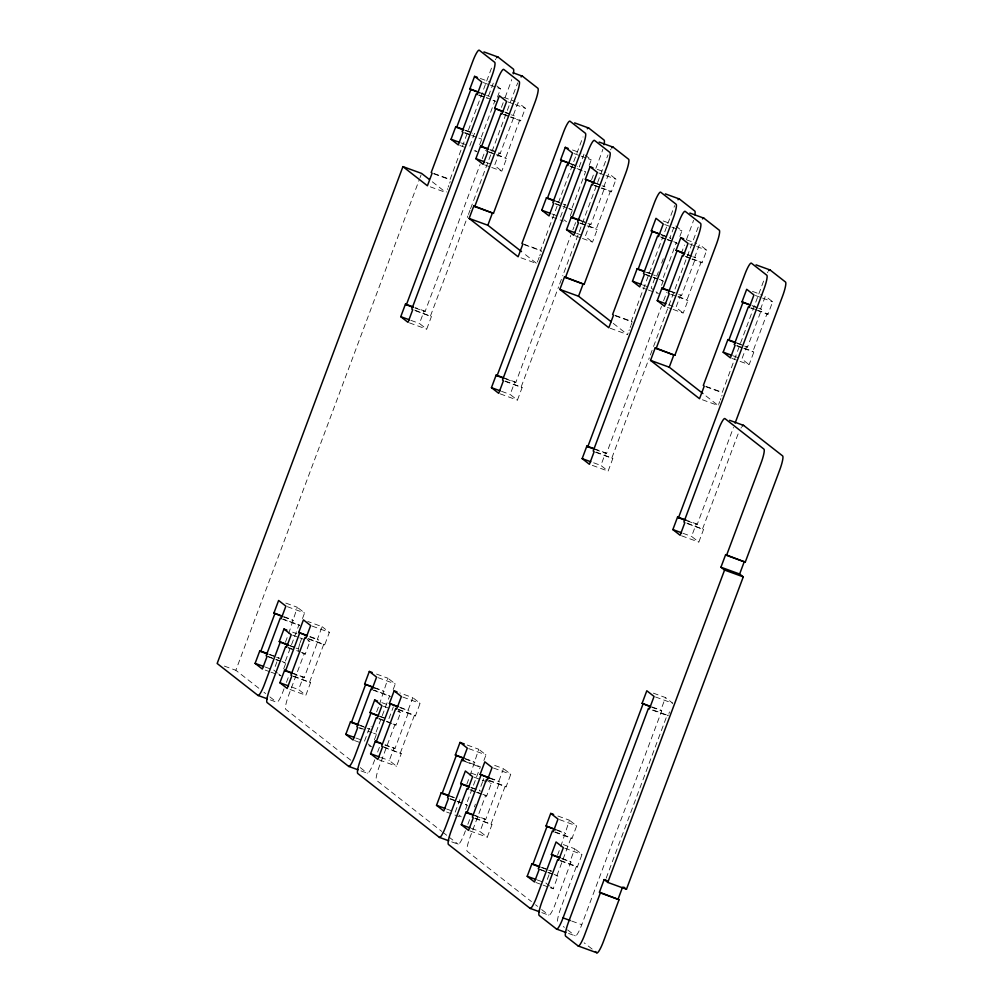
<?xml version="1.0" encoding="UTF-8"?>
<svg xmlns="http://www.w3.org/2000/svg" width="1003" height="1003" viewBox="0 0 1003 1003"><rect width="100%" height="100%" fill="white"/><g stroke="black" fill="none" stroke-linecap="round" stroke-linejoin="round"><path stroke-width="0.75" stroke-dasharray="5 3.75" d="M258.824 688.259L235.855 670.292L419.517 179.073M420.044 177.669L421.097 174.835M450.084 179.437L491.457 68.191A13.453 2.194 -70 0 1 492.824 64.781M430.3 186.834L446.122 192.589L446.41 191.811M447.288 189.454L447.589 188.664M448.178 187.085L448.767 185.517M449.645 183.16L450.234 181.593M288.651 633.633L297.327 607.279L284.376 602.565M469.768 146.062L474.469 133.487L475.372 134.201L472.501 133.148M488.574 95.749L493.275 83.174M285.391 642.346L288.099 635.087M283.673 668.863L285.767 663.271L284.865 662.569L298.969 624.831L283.147 619.064M302.492 618.55L304.586 612.958L297.327 607.279M479.635 144.758L481.728 139.166L480.813 138.452L494.93 100.714L492.047 99.673M497.4 97.241L500.535 88.853L495.695 85.067M299.721 643.713L298.418 648.778M300.022 642.923L302.367 636.642M414.69 310.115L431.415 316.584L426.714 329.16L419.455 323.48L424.156 310.905L415.53 307.758M284.025 688.835L283.197 691.067A13.453 2.194 -70 0 1 276.678 702.225L269.669 699.668M286.444 682.391L289.315 674.693M298.192 650.934L298.581 649.919M414.991 307.946L425.071 311.607L480.061 164.505M482.205 158.787L485.402 150.224M501.425 107.384L503.556 101.667M505.161 97.379L510.502 83.099A13.453 2.194 -70 0 0 511.731 79.588M301.439 652.351L304.31 653.392L288.638 695.33A13.453 2.194 -70 0 0 285.742 709.322L351.05 760.424M430.513 315.87L467.887 215.896M468.426 214.466L470.018 210.179M470.557 208.749L515.943 87.361A13.453 2.194 -70 0 1 517.799 82.823M302.342 653.053L305.225 654.106L309.927 641.531L307.206 639.4M293.829 676.21L310.566 682.679L305.852 695.255L298.606 689.575L303.307 677L293.24 673.326M292.7 673.514L304.21 677.702L318.327 639.964L317.412 639.262L322.113 626.687L307.733 621.446M490.103 149.936L500.171 153.597L514.276 115.859L513.373 115.144L518.075 102.569L525.334 108.249L520.632 120.824L510.552 117.163M309.651 681.965L323.768 644.227L307.934 638.472M491.746 167.476L501.813 171.137L506.515 158.562L505.612 157.86L519.717 120.122L503.895 114.355M308.849 639.174L324.671 644.942L329.373 632.354L322.113 626.687M541.231 251.778L540.617 250.286L582.154 139.166A13.453 2.194 -70 0 1 583.044 136.91M537.407 261.996L537.997 260.429M538.285 259.639L539.175 257.282M539.764 255.715L540.354 254.135M364.515 741.154L369.217 728.567L370.12 729.281L371.21 726.385M379.347 704.607L388.023 678.254L376.526 674.066M560.476 217.037L565.178 204.462M583.984 154.149L579.283 166.724L580.185 167.438L577.314 166.385M376.639 711.867L378.808 706.062M570.343 215.733L572.425 210.141L571.522 209.426L585.627 171.701L577.001 168.554M374.382 739.838L376.476 734.246L375.561 733.544L389.678 695.806L373.856 690.039M393.189 689.525L395.282 683.933L388.023 678.254M589.15 165.42L591.243 159.828L585.2 155.089M388.963 718.624L393.364 706.827M505.387 381.09L522.124 387.559L517.423 400.134L510.163 394.455L514.865 381.88L504.797 378.206M374.733 759.81L373.893 762.042A13.453 2.194 -70 0 1 367.386 773.2L360.365 770.655M377.642 752.037L380.024 745.668M505.7 378.921L515.768 382.582L570.77 235.479M572.901 229.775L573.979 226.916M574.506 225.487L575.572 222.628M591.594 179.788L594.265 172.641M595.87 168.354L601.211 154.073A13.453 2.194 -70 0 0 602.816 149.347M386.381 721.232L395.019 724.379L379.335 766.305A13.453 2.194 -70 0 0 376.451 780.296L441.759 831.399M521.209 386.845L558.596 286.871M559.661 284.012L562.859 275.449M563.937 272.59L606.652 158.336A13.453 2.194 -70 0 1 608.019 154.926M393.051 724.041L395.922 725.081L400.623 712.506L398.354 710.726M383.096 746.658L401.263 753.654L396.561 766.229L389.302 760.55L394.003 747.975L385.378 744.828M384.851 745.016L394.919 748.677L409.023 710.951L408.121 710.237L412.822 697.662L399.871 692.948M587.996 223.531L590.867 224.572L604.985 186.834L604.069 186.132L608.783 173.544L616.03 179.224L611.328 191.811L601.261 188.138M400.36 752.94L414.465 715.202L398.642 709.447M582.455 238.451L592.522 242.124L597.224 229.537L596.321 228.834L610.426 191.097L601.787 187.95M398.116 709.635L415.38 715.916L420.081 703.341L412.822 697.662M631.89 321.7L631.326 321.261L672.863 210.141A13.453 2.194 -70 0 1 674.718 205.615M610.263 328.257L627.527 334.551L628.116 332.971M628.994 330.614L629.282 329.824M630.172 327.467L630.762 325.9M631.05 325.11L631.928 322.753M455.212 812.129L459.926 799.554M470.056 775.582L478.732 749.241L467.222 745.041M466.796 784.296L469.504 777.037M658.407 271.8L656.789 276.151L655.874 275.436L651.173 288.024L654.809 290.857M661.667 263.087L663.296 258.736M465.605 809.421L467.172 805.233L466.27 804.519L480.374 766.781L464.552 761.026M661.566 285.316L663.133 281.116L662.231 280.414L676.335 242.676L673.464 241.623M483.897 760.5L485.991 754.908L478.732 749.241M679.858 236.395L681.94 230.803L674.693 225.123L669.991 237.698L670.894 238.413L660.827 234.752M482.606 781.738L479.371 790.377L480.161 791.003M482.894 780.948L483.785 778.591M596.095 452.065L612.82 458.534L608.119 471.109L600.86 465.43L605.561 452.854L595.494 449.194M465.43 830.785L464.602 833.017A13.453 2.194 -70 0 1 458.083 844.175L449.896 841.204M467.849 824.341L470.257 817.884M474.356 806.939L475.384 804.193M594.967 449.369L606.476 453.569L661.478 306.454M663.61 300.75L666.819 292.174M681.238 253.621L684.435 245.045M686.566 239.328L691.907 225.048A13.453 2.194 -70 0 0 693.512 220.321M482.844 794.301L485.715 795.354L470.043 837.279A13.453 2.194 -70 0 0 467.16 851.271L531.44 901.584M611.918 457.819L649.292 357.845M650.358 354.987L653.028 347.853M653.567 346.424L697.348 229.311A13.453 2.194 -70 0 1 698.238 227.042M476.563 792.395L486.631 796.056L491.332 783.481L488.16 780.998M475.234 818.16L491.971 824.629L487.27 837.204L480.011 831.525L484.712 818.95L474.645 815.289M475.547 815.991L485.615 819.664L499.732 781.926L498.817 781.212L503.519 768.637L492.022 764.449M678.705 294.506L681.576 295.546L695.681 257.809L694.778 257.107L699.48 244.531L706.739 250.198L702.037 262.786L691.97 259.113M491.056 823.914L505.173 786.176L489.351 780.422M673.151 309.425L683.219 313.099L687.92 300.524L687.017 299.809L701.122 262.071L692.496 258.924M488.812 780.61L506.076 786.891L510.778 774.316L503.519 768.637M722.248 392.411L763.571 281.128A13.453 2.194 -70 0 1 764.925 277.718M702.401 399.758L718.223 405.525L718.524 404.736M718.812 403.946L719.703 401.589M720.292 400.021L720.869 398.454M721.759 396.085L722.047 395.307M560.752 846.557L569.441 820.216L556.489 815.502M744.615 346.073L747.486 347.126L761.603 309.388L760.688 308.686L765.389 296.098L772.649 301.778L767.947 314.353L750.683 308.071M557.505 855.271L560.213 848.011M550.296 887.73L553.18 888.783L557.881 876.208L556.978 875.494L571.083 837.756L555.261 832.001M731.877 358.384L749.128 364.678L753.842 352.091L752.927 351.389L767.044 313.651L758.406 310.504M554.722 832.189L571.986 838.47L576.687 825.895L569.441 820.216M541.77 912.605L548.791 915.162A13.453 2.194 -70 0 0 555.311 903.991L570.983 862.066L570.08 861.364L574.782 848.776L563.272 844.589M686.792 523.039L703.529 529.509L698.828 542.084L691.568 536.404L696.27 523.829L687.644 520.695M687.105 520.87L697.173 524.544L733.494 427.428M560.602 860.561L576.424 866.329L560.752 908.254A13.453 2.194 -70 0 0 557.856 922.259L558.947 923.099M702.614 528.794L737.105 436.556A13.453 2.194 -70 0 1 738.973 432.03M560.075 860.75L577.327 867.031L582.028 854.456L574.782 848.776M568.563 933.429L575.246 935.862A13.453 2.194 -70 0 0 581.765 924.703L661.717 710.864L660.801 710.149L665.503 697.574L652.564 692.86M606.188 878.177L667.158 715.126L651.336 709.359M652.238 710.074L668.061 715.829L668.349 715.039M668.938 713.472L669.528 711.904M480.337 78.46L490.404 82.121M483.27 82.559L489.025 84.666M490.467 85.18L496.222 87.274M497.664 87.8L500.535 88.853M503.694 97.329L515.191 101.529M508.07 101.967L513.824 104.061M515.266 104.588L525.334 108.249M479.948 92.602L485.703 94.708M480.851 93.317L485.164 94.884M486.605 95.41L489.489 96.464M479.108 94.959L484.863 97.053M486.292 97.579L490.617 99.147M478.569 95.147L487.207 98.281M492.962 100.375L495.833 101.428M504.735 112.01L510.489 114.104M505.65 112.712L509.963 114.292M511.405 114.818L514.276 115.859M503.368 114.543L509.123 116.636M572.475 149.961L581.113 153.095M573.979 153.547L579.734 155.641M581.176 156.155L586.931 158.261M588.36 158.775L591.243 159.828M597.274 169.357L605.9 172.503M598.766 172.942L604.521 175.036M605.962 175.563L616.03 179.224M570.657 163.589L576.399 165.683M570.118 163.765L575.872 165.871M569.804 165.934L575.559 168.028M570.72 166.648L582.229 170.836M465.843 130.34L471.598 132.434M465.304 130.528L471.059 132.622M464.991 132.697L473.629 135.831M464.464 132.885L470.219 134.979M471.661 135.493L477.415 137.587M478.845 138.113L481.728 139.166M595.443 182.985L604.069 186.132M594.917 183.173L600.672 185.267M602.101 185.793L604.985 186.834M594.603 185.329L600.358 187.436M594.064 185.517L599.819 187.611M490.63 149.748L496.385 151.842M488.348 151.566L495.545 154.186M496.974 154.713L505.612 157.86M489.251 152.28L495.006 154.374M496.447 154.901L506.515 158.562M461.129 142.927L466.884 145.021M459.763 145.46L465.517 147.554M474.143 150.701L477.027 151.741L473.391 148.908M663.184 220.936L671.809 224.083M664.688 224.522L670.443 226.615M671.872 227.142L681.94 230.803M485.928 162.323L491.683 164.417M484.549 164.856L490.304 166.949M686.541 239.817L696.609 243.478M689.475 243.917L695.229 246.011M696.671 246.537L706.739 250.198M661.353 234.564L667.108 236.658M660.513 236.909L666.268 239.002M667.71 239.529L672.023 241.096M661.416 237.623L665.729 239.19M667.171 239.717L677.238 243.378L676.335 242.676M555.098 200.801L562.294 203.421M556.013 201.503L561.768 203.596M563.21 204.123L566.081 205.176M555.7 203.672L561.454 205.765M562.896 206.292L567.209 207.859M568.651 208.386L571.522 209.426M555.173 203.86L560.928 205.954M569.554 209.088L572.425 210.141M687.582 254.486L691.907 256.053M687.055 254.674L691.368 256.241M692.81 256.768L695.681 257.809M685.3 256.317L691.054 258.41M686.215 257.019L690.528 258.598M579.897 220.196L587.094 222.816M580.8 220.911L586.554 223.005M580.486 223.067L596.321 228.834M579.96 223.255L585.714 225.349M587.156 225.876L597.224 229.537M551.838 213.902L557.593 215.996M434.086 173.544L449.908 179.299M433.559 173.732L449.382 179.487M551.901 216.961L563.41 221.149M752.451 291.384L762.518 295.058M755.384 295.496L761.139 297.59M762.581 298.117L772.649 301.778M576.637 233.298L582.392 235.392M575.258 235.83L581.013 237.924M752.062 305.539L760.688 308.686M752.965 306.254L757.278 307.821M758.719 308.347L761.603 309.388M751.209 307.883L756.964 309.977M647.248 272.302L653.003 274.396M645.28 271.963L655.348 275.624M644.967 274.12L652.163 276.74M653.592 277.267L657.905 278.834M659.347 279.361L662.231 280.414M645.869 274.835L651.624 276.928M653.066 277.455L663.133 281.116M670.606 291.171L677.79 293.791M670.067 291.359L677.263 293.979M678.392 296.662L687.017 299.809M670.668 294.23L676.423 296.324M677.852 296.85L687.92 300.524M642.547 284.877L648.302 286.971M523.353 243.992L540.617 250.286M524.256 244.707L541.52 250.988M642.61 287.936L646.922 289.503M648.364 290.03L656.99 293.177M668.775 304.799L673.088 306.366M667.396 307.332L671.709 308.911M520.996 257.809L536.818 263.576L522.538 252.392M736.515 342.75L743.699 345.371M737.418 343.465L743.173 345.559M737.105 345.621L742.859 347.715M744.301 348.242L752.927 351.389M736.578 345.809L742.333 347.903M743.762 348.43L753.842 352.091M733.243 355.852L738.998 357.946M615.491 315.494L631.326 321.261M614.964 315.682L632.229 321.963M706.2 386.481L722.022 392.236M705.673 386.656L721.496 392.424M415.593 310.817L431.415 316.584M410.829 320.333L419.455 323.48M409.45 322.878L426.714 329.16M504.86 381.278L522.124 387.559M501.525 391.32L510.163 394.455M500.158 393.853L517.423 400.134M595.556 452.253L612.82 458.534M593.676 462.809L600.86 465.43M592.297 465.354L608.119 471.109M687.707 523.754L703.529 529.509M682.943 533.27L691.568 536.404M681.564 535.803L698.828 542.084M655.498 696.972L672.762 703.253L665.503 697.574M652.176 707.015L660.801 710.149M651.637 707.19L661.717 710.864M287.322 606.677L304.586 612.958M312.109 626.073L329.373 632.354M283.987 616.72L292.625 619.854M283.46 616.908L293.528 620.569M282.62 619.252L299.872 625.533L298.969 624.831M310.215 636.642L317.412 639.262M309.689 636.83L318.327 639.964M292.6 632.178L296.913 633.758M292.663 635.238L298.418 637.344M299.847 637.858L309.927 641.531M289.328 645.28L295.083 647.386M378.018 677.652L395.282 683.933M290.243 645.995L294.556 647.562M295.998 648.088L298.869 649.142M288.488 647.637L299.997 651.825M287.961 647.825L292.274 649.392M402.817 697.047L420.081 703.341M374.696 687.694L383.322 690.841M374.157 687.882L384.237 691.543M373.317 690.227L390.581 696.521M269.882 654.457L275.637 656.551M269.356 654.646L275.11 656.739M276.54 657.253L279.423 658.307L278.508 657.592L273.806 670.18L277.442 673.013M267.6 656.275L274.797 658.896M276.226 659.422L280.552 660.99M281.981 661.516L284.865 662.569M268.503 656.99L274.258 659.084M275.7 659.61L285.767 663.271M399.482 707.09L408.121 710.237M400.398 707.805L409.023 710.951M381.867 702.639L387.622 704.733M383.359 706.225L389.114 708.319M397.752 711.453L400.623 712.506M293.302 676.386L310.566 682.679M265.181 667.033L270.935 669.126M265.243 670.092L269.556 671.659M270.998 672.186L281.066 675.859L278.646 673.966M380.037 716.267L385.791 718.361M468.727 748.627L485.991 754.908M379.51 716.443L385.265 718.549M379.197 718.612L384.951 720.706M291.409 686.955L298.606 689.575M378.658 718.8L391.609 723.514M290.03 689.487L305.852 695.255M224.346 666.092L235.855 670.292M493.514 768.035L510.778 774.316M465.392 758.669L474.03 761.816M464.865 758.857L474.933 762.518M465.467 761.728L479.848 766.969M359.149 724.906L366.333 727.526M360.052 725.62L365.807 727.714M367.248 728.241L370.12 729.281M359.738 727.777L365.493 729.871M359.212 727.965L362.083 729.018M367.838 731.112L372.163 732.679M373.592 733.206L376.476 734.246M490.191 778.077L498.817 781.212M489.665 778.253L499.732 781.926M471.122 773.087L478.318 775.708M474.068 777.2L491.332 783.481M383.999 747.373L401.263 753.654M355.877 738.007L361.632 740.101M354.51 740.54L360.265 742.646M368.891 745.781L371.774 746.834M470.746 787.242L476.488 789.336M559.436 819.601L576.687 825.895M471.648 787.944L480.274 791.091M469.893 789.587L475.648 791.68M477.089 792.207L481.402 793.774M380.676 757.415L389.302 760.55M470.808 790.301L475.121 791.868M379.297 759.948L396.561 766.229M556.101 829.644L564.739 832.791M557.004 830.359L565.642 833.506M449.845 795.88L457.042 798.501M450.761 796.595L453.632 797.636M450.447 798.752L456.202 800.858M457.644 801.372L466.27 804.519M449.921 798.94L455.663 801.033M457.105 801.56L467.172 805.233M564.777 848.174L582.028 854.456M474.707 818.348L491.971 824.629M446.586 808.982L452.34 811.076M446.648 812.041L461.029 817.282M561.442 858.217L570.08 861.364M562.357 858.932L570.983 862.066M471.385 828.39L480.011 831.525M470.006 830.923L487.27 837.204M541.996 867.382L547.751 869.476M541.457 867.57L547.212 869.664M548.654 870.19L551.537 871.231L550.622 870.529L545.92 883.104L549.544 885.95M539.714 869.212L546.898 871.833M548.34 872.347L552.653 873.926M554.095 874.453L556.978 875.494M540.617 869.914L546.372 872.021M547.814 872.535L557.881 876.208M537.295 879.957L543.049 882.063M535.915 882.502L541.67 884.596M543.112 885.122L548.867 887.216M571.685 921.03L581.765 924.703M519.717 120.122L520.632 120.824M610.426 191.097L611.328 191.811M701.122 262.071L702.037 262.786M767.044 313.651L767.947 314.353M500.171 153.597L499.256 152.882L494.554 165.47L501.813 171.137M590.867 224.572L589.965 223.857L585.263 236.445L592.522 242.124M681.576 295.546L680.673 294.844L675.972 307.419L683.219 313.099M747.486 347.126L746.583 346.411L741.881 358.999L749.128 364.678M564.1 219.883L566.519 221.776M656.012 291.798L658.432 293.691M432.343 181.819L446.122 192.589M613.234 323.367L627.527 334.551M705.987 395.947L718.223 405.525M424.156 310.905L425.071 311.607M514.865 381.88L515.768 382.582M605.561 452.854L606.476 453.569M696.27 523.829L697.173 524.544M667.158 715.126L668.061 715.829M323.768 644.227L324.671 644.942M414.465 715.202L415.38 715.916M505.173 786.176L506.076 786.891M571.083 837.756L571.986 838.47M304.31 653.392L305.225 654.106M395.019 724.379L395.922 725.081M485.715 795.354L486.631 796.056M576.424 866.329L577.327 867.031M303.307 677L304.21 677.702M394.003 747.975L394.919 748.677M484.712 818.95L485.615 819.664M368.139 743.988L370.558 745.881M458.847 814.963L461.267 816.856M550.76 886.89L553.18 888.783M263.927 692.246L265.619 693.575M269.87 696.897L276.678 702.225M360.24 767.608L367.386 773.2M442.774 832.202L447.877 836.189M448.905 836.991L458.083 844.175M535.527 904.781L537.558 906.373M541.645 909.571L548.791 915.162M563.297 926.509L564.376 927.361M567.635 929.906L575.246 935.862M592.159 949.089L584.31 942.958A13.453 2.194 -70 0 1 584.172 942.782M495.306 59.716A13.453 2.194 -70 0 1 495.783 58.951M610.501 149.861A13.453 2.194 -70 0 1 610.977 149.096M767.42 272.64A13.453 2.194 -70 0 1 767.884 271.888M740.966 428.08A13.453 2.194 -70 0 1 741.43 427.316"/><path stroke-width="1.5" d="M429.284 179.424L421.624 173.431L402.93 166.623L217.162 663.485L257.972 695.418L267.325 698.828M282.019 616.381L273.919 613.046L278.621 600.471L285.88 606.151L281.179 618.726L280.276 618.024L266.159 655.761L267.074 656.463L262.36 669.051L255.113 663.372L259.815 650.784L266.999 653.404M479.421 92.79L469.88 88.941L474.582 76.366L481.841 82.045L477.14 94.621L476.224 93.906L462.12 131.644L463.022 132.358L458.321 144.933L451.062 139.254L455.763 126.679L462.96 129.299M267.914 654.119L260.717 651.499L274.822 613.761M463.862 130.001L456.678 127.394L470.783 89.656M288.801 645.468L279.26 641.619L283.962 629.044L286.845 630.085M513.11 72.793L522.463 76.203L537.884 88.264A13.453 2.194 -70 0 1 534.988 102.268L493.451 213.376L474.745 206.568L516.294 95.461A13.453 2.194 -70 0 0 519.178 81.456L503.757 69.395A13.453 2.194 -70 0 0 497.25 80.553L411.807 309.062L412.709 309.777L408.008 322.352L400.761 316.672L405.463 304.097L412.647 306.717M280.176 642.334L264.491 684.259A13.453 2.194 -70 0 1 257.972 695.418M413.562 307.419L406.365 304.799L491.809 76.291A13.453 2.194 -70 0 0 494.692 62.299L479.271 50.225A13.453 2.194 -70 0 0 472.752 61.384L431.215 172.491L432.117 173.206L427.416 185.781L402.93 166.623M306.818 635.777L298.718 632.454L303.42 619.879L310.667 625.546L305.965 638.134L305.062 637.419L290.958 675.157L291.86 675.872L287.159 688.447L279.9 682.767L284.601 670.192L291.798 672.812M502.766 111.672L494.667 108.337L499.369 95.761L506.628 101.441L501.926 114.016L501.024 113.314L486.906 151.052L487.822 151.754L483.12 164.329L475.861 158.662L480.562 146.074L487.759 148.695M292.7 673.514L285.516 670.894L299.621 633.156M488.662 149.409L481.465 146.789L495.582 109.051M504.258 378.394L497.074 375.774L582.505 147.265A13.453 2.194 -70 0 0 585.401 133.274L569.98 121.2A13.453 2.194 -70 0 0 563.46 132.358L521.911 243.478L522.826 244.18L518.125 256.768L469.141 218.441L473.842 205.853L493.451 213.376M521.51 251.59L487.847 225.249L492.548 212.661M374.157 687.882L364.628 684.033L369.33 671.446L376.589 677.125L371.887 689.713L370.972 688.998L356.867 726.736L357.77 727.438L353.069 740.026L345.809 734.346L350.511 721.771L357.707 724.379M568.676 163.251L560.577 159.916L565.291 147.341L572.537 153.02L567.836 165.595L566.933 164.893L552.816 202.619L553.731 203.333L549.03 215.908L541.77 210.229L546.472 197.654L552.227 199.747M358.61 725.094L351.426 722.473L365.531 684.736M554.571 200.989L547.375 198.368L561.492 160.63M378.068 715.929L369.969 712.594L374.671 700.019L377.542 701.072M599.142 142.075L613.172 147.178L628.593 159.239A13.453 2.194 -70 0 1 625.696 173.243L584.16 284.351L565.454 277.543L607.003 166.435A13.453 2.194 -70 0 0 609.887 152.431L594.466 140.37A13.453 2.194 -70 0 0 587.946 151.528L502.516 380.037L503.418 380.751L498.717 393.326L491.457 387.647L496.159 375.072L503.356 377.692M370.872 713.309L355.2 755.234A13.453 2.194 -70 0 1 348.68 766.392L267.049 702.514A13.453 2.194 -70 0 1 269.932 688.522L285.617 646.584L286.519 647.299L291.221 634.723L283.962 629.044M397.514 706.751L389.415 703.429L394.116 690.854L401.376 696.533L396.674 709.108L395.771 708.394L381.654 746.132L382.569 746.846L377.868 759.421L370.608 753.742L375.31 741.167L381.065 743.261M594.917 183.173L585.376 179.324L590.077 166.736L597.337 172.416L592.635 185.003L591.72 184.289L577.615 222.027L578.518 222.729L573.816 235.316L566.557 229.637L571.271 217.049L579.897 220.196M381.967 743.975L376.213 741.881L390.33 704.144M579.37 220.384L572.174 217.764L586.279 180.026M594.967 449.369L587.771 446.761L673.214 218.24A13.453 2.194 -70 0 0 676.097 204.248L660.676 192.175A13.453 2.194 -70 0 0 654.169 203.346L612.62 314.453L613.523 315.155L608.821 327.743L559.85 289.416L564.551 276.828L584.16 284.351M611.203 321.775L578.543 296.224L583.244 283.636M464.552 761.026L461.681 759.973L447.564 797.711L448.479 798.426L443.777 811.001L436.518 805.321L441.22 792.746L448.416 795.366M463.424 758.331L455.324 755.008L460.026 742.433L464.351 744M659.385 234.226L651.286 230.891L655.987 218.315L663.246 223.995L658.545 236.57L657.629 235.868L643.525 273.606L644.428 274.308L639.726 286.883L632.479 281.216L637.181 268.628L644.365 271.249M449.319 796.069L442.122 793.448L456.24 755.71M643.838 271.437L638.084 269.343L652.188 231.605M468.765 786.904L460.665 783.569L465.379 770.994L472.626 776.673L467.925 789.248L467.022 788.546L451.337 830.471A13.453 2.194 -70 0 0 448.454 844.476L530.086 908.354L539.438 911.752M689.838 213.05L703.868 218.152L719.289 230.214A13.453 2.194 -70 0 1 716.405 244.218L674.856 355.325L656.163 348.517L697.699 237.41A13.453 2.194 -70 0 0 700.595 223.406L685.174 211.345A13.453 2.194 -70 0 0 678.655 222.503L593.212 451.011L594.127 451.726L589.425 464.301L582.166 458.622L586.868 446.047L594.064 448.667M461.581 784.283L445.896 826.209A13.453 2.194 -70 0 1 439.389 837.367L357.745 773.489A13.453 2.194 -70 0 1 360.641 759.497L376.313 717.571L377.228 718.273L381.93 705.698L374.671 700.019M489.665 778.253L480.124 774.404L484.825 761.829L492.084 767.508L487.383 780.083L486.468 779.369L472.363 817.106L473.266 817.821L468.564 830.396L461.305 824.717L466.006 812.142L473.203 814.762M684.171 253.621L676.072 250.299L680.786 237.724L688.033 243.39L683.331 255.978L682.429 255.263L668.324 293.001L669.227 293.716L664.525 306.291L657.266 300.612L661.967 288.037L669.164 290.644M474.106 815.477L466.922 812.856L481.026 775.118M670.067 291.359L662.87 288.739L676.987 251.001M685.676 520.356L678.479 517.736L763.91 289.228A13.453 2.194 -70 0 0 766.806 275.223L751.385 263.162A13.453 2.194 -70 0 0 744.865 274.32L703.329 385.428L704.231 386.142L699.53 398.718L650.546 360.39L655.247 347.815L674.856 355.325M702.927 393.552L669.252 367.198L673.953 354.623M555.574 829.832L546.033 825.983L550.735 813.408L557.994 819.087L553.292 831.663L552.377 830.948L538.272 868.686L539.175 869.4L534.474 881.976L527.214 876.296L531.929 863.721L537.683 865.815M750.094 305.2L741.994 301.878L746.696 289.29L753.943 294.97L749.241 307.545L748.338 306.843L734.234 344.581L735.136 345.283L730.435 357.87L723.176 352.191L727.877 339.603L735.074 342.224M540.028 867.043L532.831 864.423L546.936 826.698M735.976 342.938L728.792 340.318L742.897 302.58M559.473 857.878L551.374 854.556L556.076 841.968L563.335 847.648L558.633 860.223L557.718 859.521L542.046 901.446A13.453 2.194 -70 0 0 539.163 915.451L556.54 929.054L565.893 932.451M729.595 420.295L743.624 425.397L782.628 455.914A13.453 2.194 -70 0 1 779.732 469.918L745.254 562.156L726.548 555.349L761.039 463.11A13.453 2.194 -70 0 0 763.922 449.106L724.931 418.59A13.453 2.194 -70 0 0 718.411 429.748L683.921 521.986L684.823 522.701L680.122 535.276L672.863 529.597L677.577 517.021L686.202 520.168M552.277 855.258L536.605 897.183A13.453 2.194 -70 0 1 530.086 908.354M735.086 423.141L782.616 296.035A13.453 2.194 -70 0 0 785.499 282.031L770.078 269.97L756.061 264.855M650.207 706.676L642.108 703.341L646.81 690.766L654.069 696.446L649.355 709.021L648.452 708.319L568.5 922.146A13.453 2.194 -70 0 0 565.617 936.15L578.154 945.967L596.86 952.775A13.453 2.194 -70 0 0 603.38 941.616L619.052 899.691L599.443 892.168L604.145 879.593L607.028 880.634M556.54 929.054A13.453 2.194 -70 0 0 563.059 917.895L643.011 704.056M604.145 879.593L607.78 882.427L626.474 889.235L743.273 576.863L724.567 570.055L720.944 567.222L725.645 554.646L745.254 562.156M599.443 892.168L600.358 892.883L584.674 934.809A13.453 2.194 -70 0 1 578.154 945.967M607.78 882.427L724.567 570.055M618.149 898.976L622.55 887.179M743.273 576.863L739.637 574.029L744.339 561.454M483.947 51.93L497.977 57.033L513.398 69.107A13.453 2.194 -70 0 1 513.298 73.783M474.582 76.366L477.453 77.407M574.644 122.905L588.673 128.008L604.094 140.081A13.453 2.194 -70 0 1 604.007 144.771M469.88 88.941L478.506 92.088M494.667 108.337L503.305 111.483M565.291 147.341L568.162 148.381M665.353 193.88L679.382 198.983L694.803 211.056A13.453 2.194 -70 0 1 694.891 214.767M590.077 166.736L592.949 167.789M560.577 159.916L569.215 163.063M585.376 179.324L594.002 182.458M451.062 139.254L459.7 142.401M475.861 158.662L484.487 161.796M680.786 237.724L683.657 238.764M651.286 230.891L659.911 234.038M676.072 250.299L684.71 253.433M541.77 210.229L550.396 213.376M566.557 229.637L575.195 232.771M741.994 301.878L750.62 305.012M469.141 218.441L487.847 225.249M632.479 281.216L641.105 284.351M657.266 300.612L665.892 303.759M559.85 289.416L578.543 296.224M723.176 352.191L731.814 355.325M650.546 360.39L669.252 367.198M400.761 316.672L409.387 319.819M491.457 387.647L500.096 390.794M582.166 458.622L590.792 461.769M672.863 529.597L681.501 532.743M720.944 567.222L739.637 574.029M642.108 703.341L650.734 706.488M273.919 613.046L282.558 616.193M298.718 632.454L307.344 635.589M369.33 671.446L372.201 672.499M279.26 641.619L287.899 644.766M394.116 690.854L397 691.894M364.628 684.033L373.254 687.168M389.415 703.429L398.053 706.576M255.113 663.372L263.739 666.506M369.969 712.594L378.595 715.741M279.9 682.767L288.538 685.914M455.324 755.008L463.963 758.143M480.124 774.404L488.749 777.551M345.809 734.346L354.448 737.481M550.735 813.408L553.618 814.449M460.665 783.569L469.304 786.716M370.608 753.742L379.234 756.889M546.033 825.983L554.659 829.13M348.68 766.392L358.033 769.802M436.518 805.321L445.144 808.468M551.374 854.556L560 857.69M461.305 824.717L469.943 827.864M600.358 892.883L619.052 899.691M439.377 837.367L448.73 840.777M527.214 876.296L535.853 879.443M563.059 917.895L570.256 920.516M455.763 126.679L456.678 127.394M480.562 146.074L481.465 146.789M546.472 197.654L547.375 198.368M571.271 217.049L572.174 217.764M637.181 268.628L638.084 269.343M661.967 288.037L662.87 288.739M727.877 339.603L728.792 340.318M473.842 205.853L474.745 206.568M564.551 276.828L565.454 277.543M655.247 347.815L656.163 348.517M405.463 304.097L406.365 304.799M496.159 375.072L497.074 375.774M586.868 446.047L587.771 446.761M677.577 517.021L678.479 517.736M725.645 554.646L726.548 555.349M460.026 742.433L467.285 748.1L462.584 760.688L461.681 759.973M623.753 887.103L624.443 887.642M625.12 888.169L626.474 889.235M259.815 650.784L260.717 651.499M284.601 670.192L285.516 670.894M350.511 721.771L351.426 722.473M375.31 741.167L376.213 741.881M441.22 792.746L442.122 793.448M466.006 812.142L466.922 812.856M531.929 863.721L532.831 864.423M595.293 951.546L596.86 952.775M496.61 57.785A13.453 2.194 -70 0 1 497.977 57.033M521.109 76.955A13.453 2.194 -70 0 1 522.463 76.203M587.319 128.76A13.453 2.194 -70 0 1 588.673 128.008M611.805 147.93A13.453 2.194 -70 0 1 613.172 147.178M678.028 199.747A13.453 2.194 -70 0 1 679.382 198.983M702.514 218.905A13.453 2.194 -70 0 1 703.868 218.152M768.724 270.722A13.453 2.194 -70 0 1 770.078 269.97M742.27 426.15A13.453 2.194 -70 0 1 743.624 425.397"/></g></svg>
